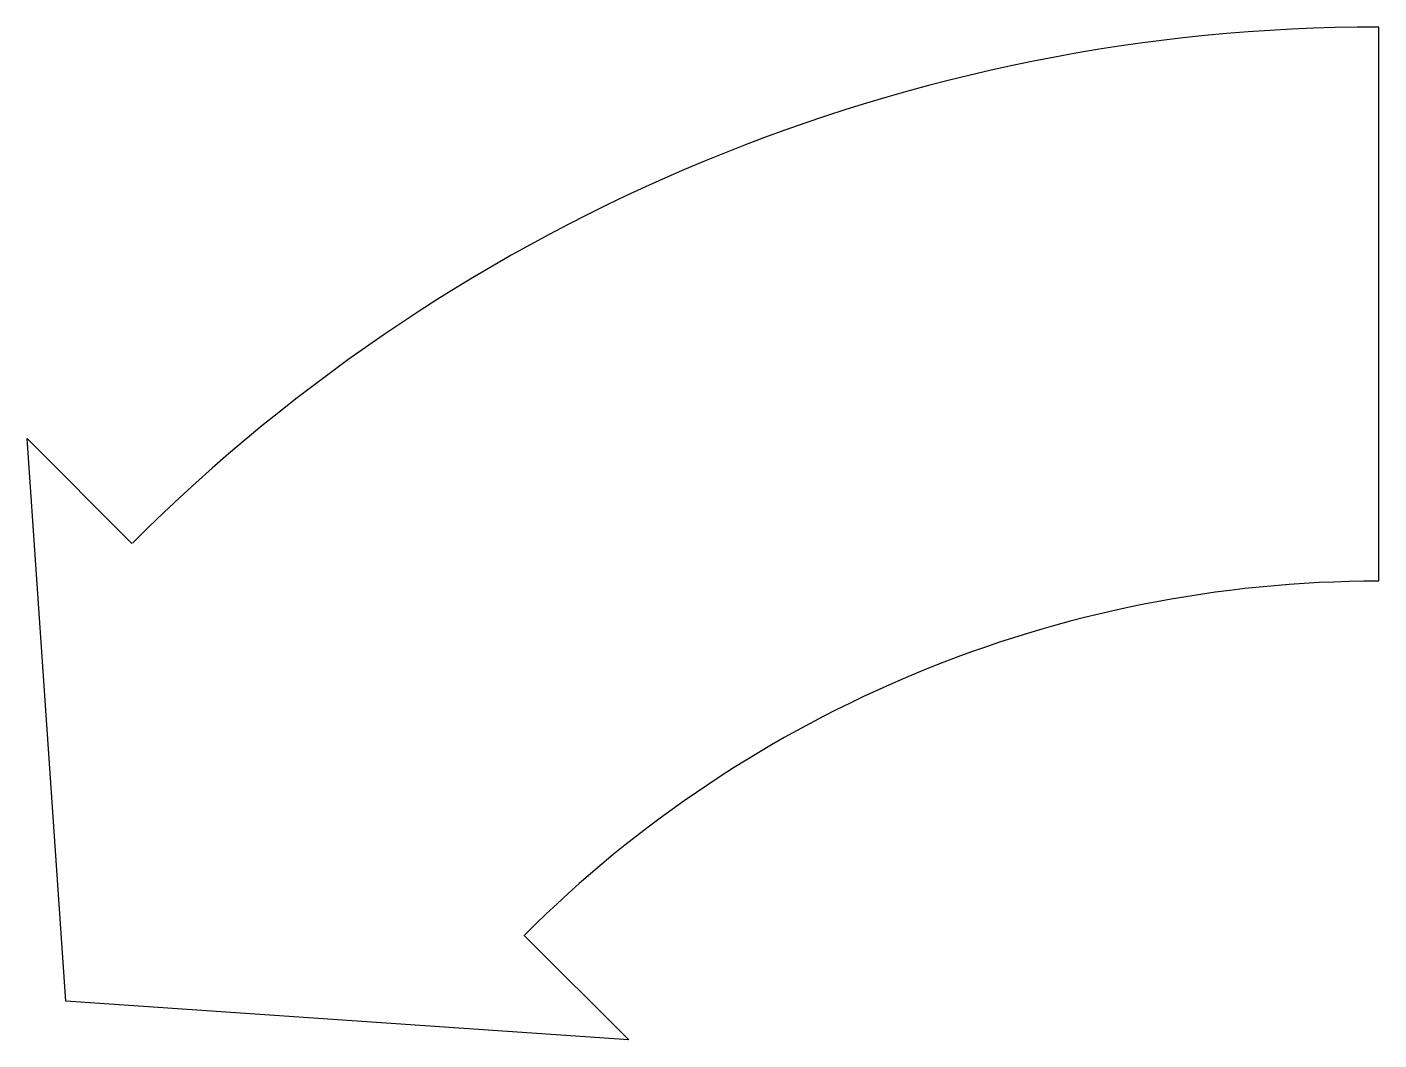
# Model space of a CAD drawing. Extents: x -0.0912 to 0, y -0.0871 to -0.0187.
import ezdxf

# ---------------------------------------------------------------- set-up
doc = ezdxf.new("R2010")
doc.units = 0

msp = doc.modelspace()

# ---------------------------------------------------------------- linework, layer by layer
for p, q in [((0, -0.0561), (0, -0.0187)), ((-0.084129, -0.053548), (-0.0912, -0.046476)), ((-0.088584, -0.084448), (-0.0912, -0.046476)), ((-0.050612, -0.087064), (-0.057684, -0.079993)), ((-0.050612, -0.087064), (-0.088584, -0.084448))]:
    msp.add_line(p, q)
for radius in [0.1189, 0.0815]:
    msp.add_arc((0, -0.1376), radius, 90, 135)

doc.saveas('drawing.dxf')
